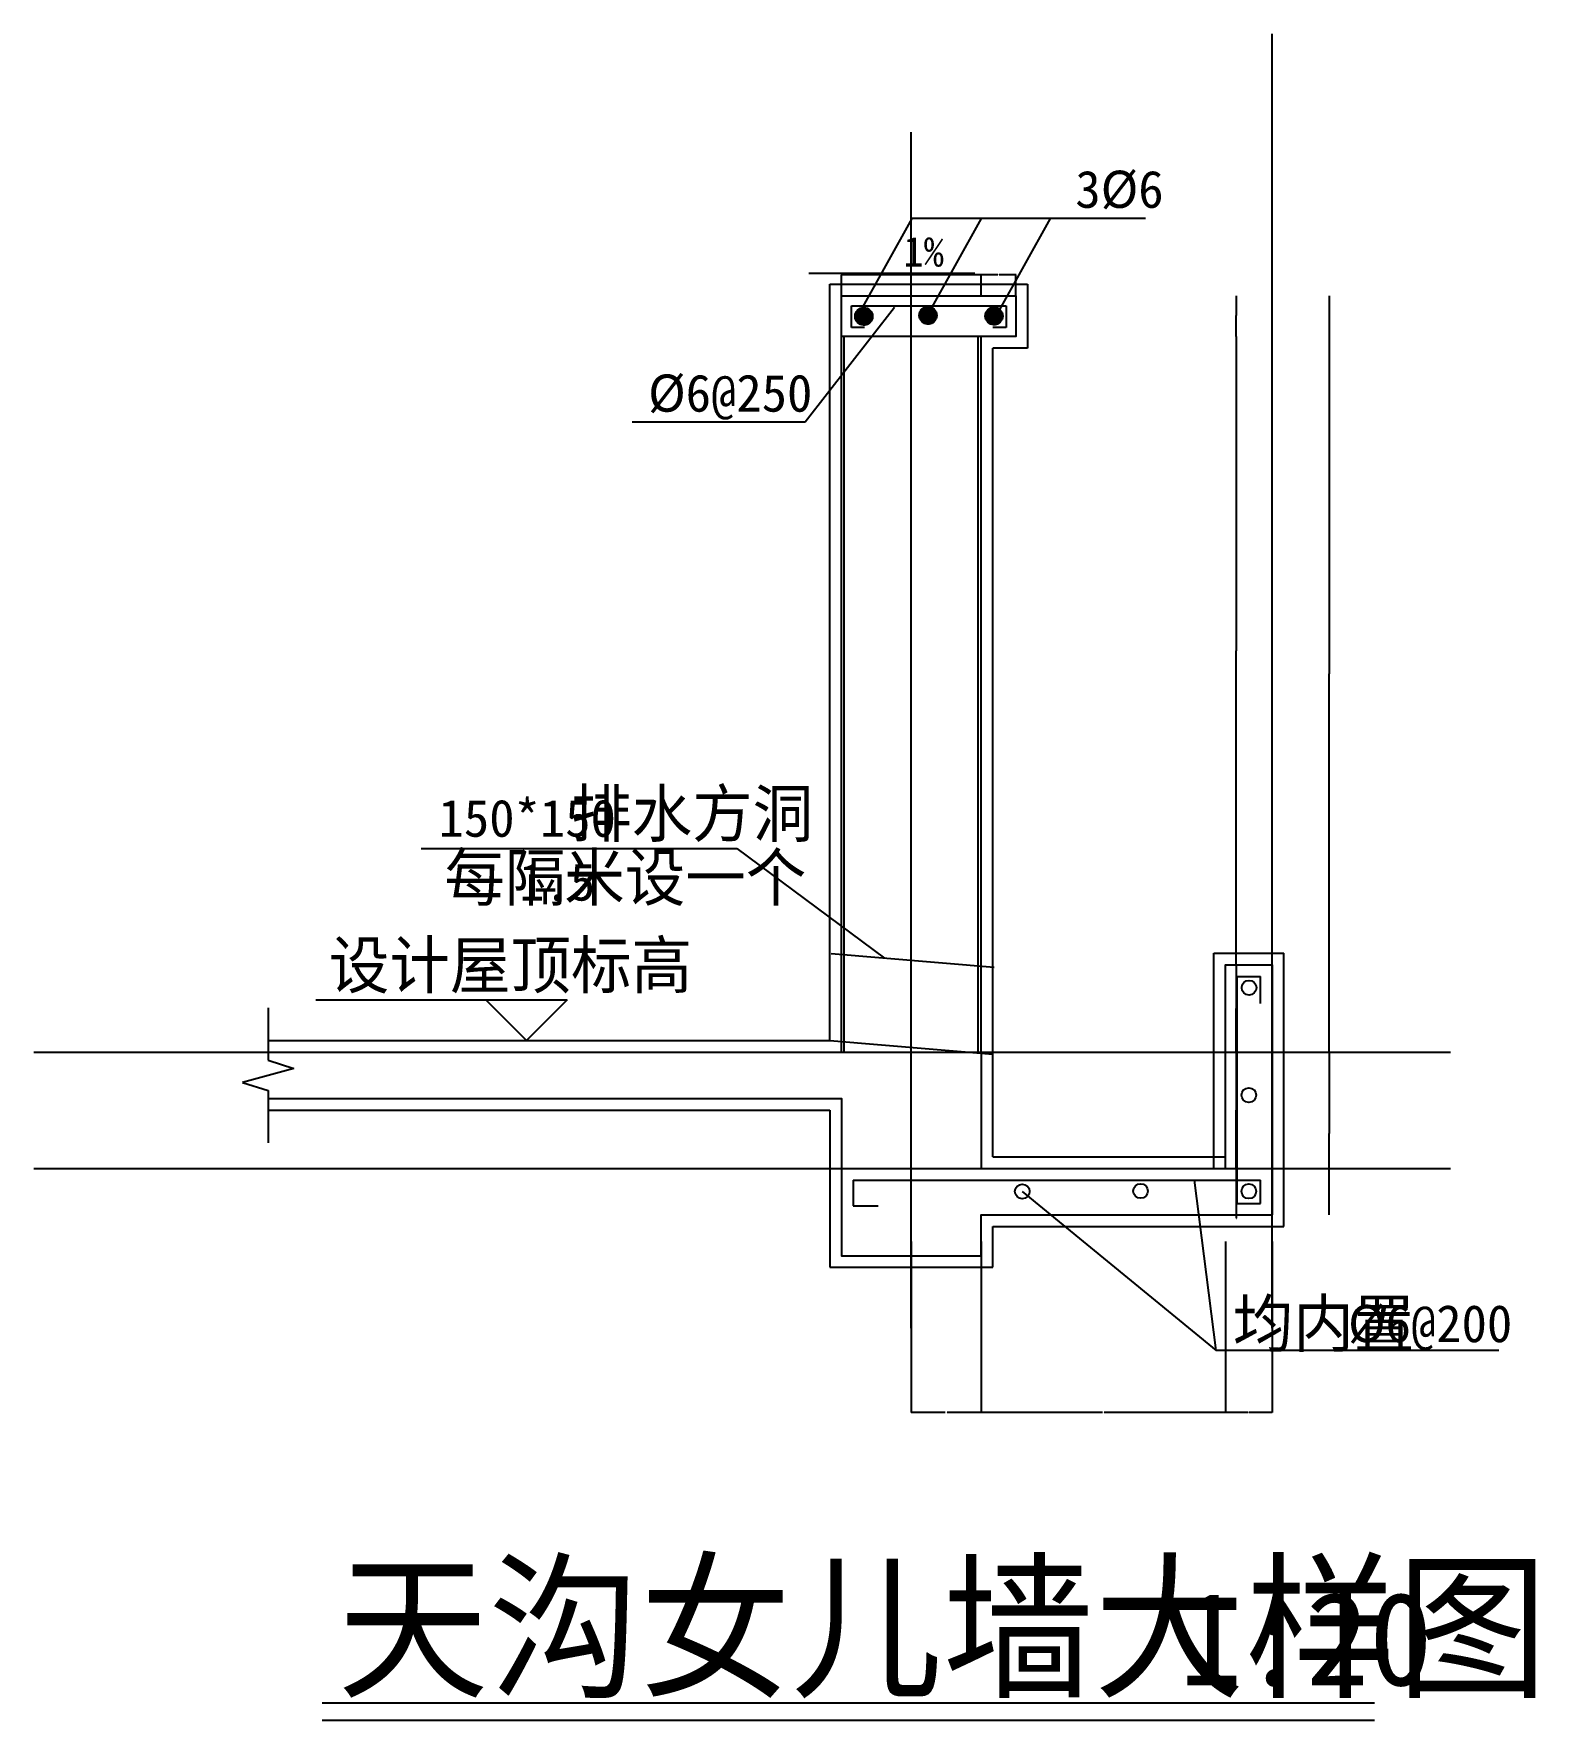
# Model space of a CAD drawing. Header units: metres. Extents: x 9592 to 12172, y 676 to 3575.
import ezdxf

# ---------------------------------------------------------------- set-up
doc = ezdxf.new("R2010")
doc.units = ezdxf.units.M
for name, color, linetype in [('OTHER', 7, 'Continuous'), ('PUB_DIM', 3, 'Continuous'), ('PUB_TEXT', 7, 'Continuous'), ('PUB_WALL', 255, 'Continuous'), ('S_AXIS', 3, 'Continuous'), ('S_DOTE', 1, 'Continuous'), ('S_FLOOR', 2, 'Continuous'), ('S_WALL', 255, 'Continuous')]:
    doc.layers.add(name, color=color, linetype=linetype)
doc.dimstyles.get("Standard").update_dxf_attribs({"dimtxt": 2.5, "dimasz": 2.5, "dimexe": 1.25, "dimexo": 0.625, "dimtad": 1, "dimcen": 2.5, "dimazin": 3, "dimtfac": 1, "dimtmove": 0, "dimatfit": 3})

# ---------------------------------------------------------------- blocks, each defined once
blk = doc.blocks.new('A$C1A033C7C')
at = {"layer": 'PUB_DIM'}
blk.add_circle((12.59, 12.59), 12.59, dxfattribs=at)
blk = doc.blocks.new('*D1')
for p, q in [((11640, 1498.94), (11640, 1205.14)), ((11720, 1498.94), (11720, 1205.14)), ((11679, 1205.14), (11639.75, 1205.14)), ((11720.25, 1205.14), (11681, 1205.14))]:
    blk.add_line(p, q)
at = {"layer": 'Defpoints'}
for p in [(11640, 1498.94), (11720, 1498.94), (11720, 1205.14)]:
    blk.add_point(p, dxfattribs=at)
at = {"layer": 'S_AXIS', "insert": (11680, 1205.14), "char_height": 1, "attachment_point": 5}
blk.add_mtext('70', dxfattribs=at)
blk = doc.blocks.new('*D2')
for p, q in [((11100, 1498.94), (11100, 1205.14)), ((11220, 1498.94), (11220, 1205.14)), ((11158.5, 1205.14), (11099.75, 1205.14)), ((11220.25, 1205.14), (11161.5, 1205.14))]:
    blk.add_line(p, q)
at = {"layer": 'Defpoints'}
for p in [(11100, 1498.94), (11220, 1498.94), (11220, 1205.14)]:
    blk.add_point(p, dxfattribs=at)
at = {"layer": 'S_AXIS', "insert": (11160, 1205.14), "char_height": 1, "attachment_point": 5}
blk.add_mtext('120', dxfattribs=at)
blk = doc.blocks.new('*D3')
for p, q in [((11220, 1498.94), (11220, 1205.14)), ((11640, 1498.94), (11640, 1205.14)), ((11428.5, 1205.14), (11219.75, 1205.14)), ((11640.25, 1205.14), (11431.5, 1205.14))]:
    blk.add_line(p, q)
at = {"layer": 'Defpoints'}
for p in [(11220, 1498.94), (11640, 1498.94), (11640, 1205.14)]:
    blk.add_point(p, dxfattribs=at)
at = {"layer": 'S_AXIS', "insert": (11430, 1205.14), "char_height": 1, "attachment_point": 5}
blk.add_mtext('430', dxfattribs=at)
blk = doc.blocks.new('*D4')
for p, q in [((11658.27, 1624.69), (11658.27, 1539.32)), ((11658.02, 1539.32), (11657.77, 1539.32)), ((11658.27, 1544.69), (11658.27, 1539.32)), ((11658.27, 1539.32), (11658.27, 1539.32)), ((11658.52, 1539.32), (11658.77, 1539.32))]:
    blk.add_line(p, q)
at = {"layer": 'Defpoints'}
for p in [(11658.27, 1624.69), (11658.27, 1544.69), (11658.27, 1539.32)]:
    blk.add_point(p, dxfattribs=at)
at = {"layer": 'PUB_DIM', "insert": (11658.27, 1540.445), "char_height": 1, "attachment_point": 5}
blk.add_mtext('0', dxfattribs=at)
blk = doc.blocks.new('*D5')
for p, q in [((11658.27, 1824.69), (11658.27, 1724.69)), ((11658.02, 1724.69), (11657.77, 1724.69)), ((11658.27, 1624.69), (11658.27, 1724.69)), ((11658.27, 1724.69), (11658.27, 1724.69)), ((11658.52, 1724.69), (11658.77, 1724.69))]:
    blk.add_line(p, q)
at = {"layer": 'Defpoints'}
for p in [(11658.27, 1824.69), (11658.27, 1724.69), (11658.27, 1624.69)]:
    blk.add_point(p, dxfattribs=at)
at = {"layer": 'PUB_DIM', "insert": (11658.27, 1725.815), "char_height": 1, "attachment_point": 5}
blk.add_mtext('0', dxfattribs=at)
blk = doc.blocks.new('*D6')
for p, q in [((11658.27, 1974.69), (11658.27, 1899.69)), ((11658.02, 1899.69), (11657.77, 1899.69)), ((11658.27, 1824.69), (11658.27, 1899.69)), ((11658.27, 1899.69), (11658.27, 1899.69)), ((11658.52, 1899.69), (11658.77, 1899.69))]:
    blk.add_line(p, q)
at = {"layer": 'Defpoints'}
for p in [(11658.27, 1974.69), (11658.27, 1899.69), (11658.27, 1824.69)]:
    blk.add_point(p, dxfattribs=at)
at = {"layer": 'PUB_DIM', "insert": (11658.27, 1900.815), "char_height": 1, "attachment_point": 5}
blk.add_mtext('0', dxfattribs=at)
blk = doc.blocks.new('*D7')
for p, q in [((11658.27, 3054.69), (11658.27, 2514.69)), ((11658.02, 2514.69), (11657.77, 2514.69)), ((11658.27, 1974.69), (11658.27, 2514.69)), ((11658.27, 2514.69), (11658.27, 2514.69)), ((11658.52, 2514.69), (11658.77, 2514.69))]:
    blk.add_line(p, q)
at = {"layer": 'Defpoints'}
for p in [(11658.27, 3054.69), (11658.27, 2514.69), (11658.27, 1974.69)]:
    blk.add_point(p, dxfattribs=at)
at = {"layer": 'PUB_DIM', "insert": (11658.27, 2515.815), "char_height": 1, "attachment_point": 5}
blk.add_mtext('0', dxfattribs=at)
blk = doc.blocks.new('*D8')
for p, q in [((11658.27, 3124.69), (11658.27, 3091.07)), ((11658.02, 3091.07), (11657.77, 3091.07)), ((11658.27, 3054.69), (11658.27, 3091.07)), ((11658.27, 3091.07), (11658.27, 3091.07)), ((11658.52, 3091.07), (11658.77, 3091.07))]:
    blk.add_line(p, q)
at = {"layer": 'Defpoints'}
for p in [(11658.27, 3124.69), (11658.27, 3091.07), (11658.27, 3054.69)]:
    blk.add_point(p, dxfattribs=at)
at = {"layer": 'PUB_DIM', "insert": (11658.27, 3092.195), "char_height": 1, "attachment_point": 5}
blk.add_mtext('0', dxfattribs=at)
blk = doc.blocks.new('*D9')
for p, q in [((11249, 3161.09), (11219.75, 3161.09)), ((11220, 3124.69), (11220, 3161.09)), ((11280.25, 3161.09), (11251, 3161.09)), ((11280, 3124.69), (11280, 3161.09))]:
    blk.add_line(p, q)
at = {"layer": 'Defpoints'}
for p in [(11280, 3161.09), (11220, 3124.69), (11280, 3124.69)]:
    blk.add_point(p, dxfattribs=at)
at = {"layer": 'PUB_DIM', "insert": (11250, 3161.09), "char_height": 1, "attachment_point": 5}
blk.add_mtext('60', dxfattribs=at)
blk = doc.blocks.new('*D10')
for p, q in [((11098.5, 3161.09), (10979.75, 3161.09)), ((10980, 3124.69), (10980, 3161.09)), ((11220.25, 3161.09), (11101.5, 3161.09)), ((11220, 3124.69), (11220, 3161.09))]:
    blk.add_line(p, q)
at = {"layer": 'Defpoints'}
for p in [(11220, 3161.09), (10980, 3124.69), (11220, 3124.69)]:
    blk.add_point(p, dxfattribs=at)
at = {"layer": 'PUB_DIM', "insert": (11100, 3161.09), "char_height": 1, "attachment_point": 5}
blk.add_mtext('240', dxfattribs=at)
blk = doc.blocks.new('*D11')
for p, q in [((11818.27, 1824.69), (11818.27, 1684.69)), ((11818.02, 1684.69), (11817.77, 1684.69)), ((11818.27, 1544.69), (11818.27, 1684.69)), ((11818.27, 1684.69), (11818.27, 1684.69)), ((11818.52, 1684.69), (11818.77, 1684.69))]:
    blk.add_line(p, q)
at = {"layer": 'Defpoints'}
for p in [(11818.27, 1824.69), (11818.27, 1684.69), (11818.27, 1544.69)]:
    blk.add_point(p, dxfattribs=at)
at = {"layer": 'PUB_DIM', "insert": (11818.27, 1685.815), "char_height": 1, "attachment_point": 5}
blk.add_mtext('0', dxfattribs=at)
blk = doc.blocks.new('*D12')
for p, q in [((11818.27, 3124.69), (11818.27, 2474.69)), ((11818.02, 2474.69), (11817.77, 2474.69)), ((11818.27, 1824.69), (11818.27, 2474.69)), ((11818.27, 2474.69), (11818.27, 2474.69)), ((11818.52, 2474.69), (11818.77, 2474.69))]:
    blk.add_line(p, q)
at = {"layer": 'Defpoints'}
for p in [(11818.27, 3124.69), (11818.27, 2474.69), (11818.27, 1824.69)]:
    blk.add_point(p, dxfattribs=at)
at = {"layer": 'PUB_DIM', "insert": (11818.27, 2475.815), "char_height": 1, "attachment_point": 5}
blk.add_mtext('0', dxfattribs=at)

msp = doc.modelspace()

# ---------------------------------------------------------------- hatches: boundary and pattern name
h = msp.add_hatch()
h.set_pattern_fill('SOLID')
h.paths.add_polyline_path([(11003.54, 3089.59, 1), (11033.54, 3089.59, 1)])
h = msp.add_hatch()
h.set_pattern_fill('SOLID')
h.paths.add_polyline_path([(11113.77, 3091.19, 1), (11143.77, 3091.19, 1)])
h = msp.add_hatch()
h.set_pattern_fill('SOLID')
h.paths.add_polyline_path([(11227.2, 3090.12, 1), (11257.2, 3090.12, 1)])

# ---------------------------------------------------------------- linework, layer by layer
for p, q in [((10960, 1844.69), (10960, 3144.69)), ((10960, 3144.69), (11300, 3144.69)), ((11300, 3144.69), (11300, 3034.69)), ((10997.36, 3107.78), (11263.09, 3107.78)), ((10997.36, 3070.34), (10997.36, 3107.78)), ((11263.09, 3107.78), (11263.09, 3070.34)), ((11020, 3070.34), (10997.36, 3070.34)), ((11263.09, 3070.34), (11240, 3070.34)), ((11240, 1644.69), (11240, 3034.69)), ((11300, 3034.69), (11240, 3034.69)), ((10962.3, 1993.99), (11242.3, 1970.44)), ((11620, 1994.69), (11740, 1994.69)), ((11620, 1624.69), (11620, 1994.69)), ((11740, 1524.69), (11740, 1994.69)), ((11660, 1564.69), (11660, 1954.69)), ((11660, 1954.69), (11700, 1954.69)), ((11700, 1908.11), (11700, 1954.69)), ((9995.11, 1844.69), (10960, 1844.69)), ((10960, 1844.69), (11240, 1821.14)), ((9995.11, 1724.69), (10960, 1724.69)), ((10960, 1724.69), (10960, 1454.69)), ((11240, 1644.69), (11640, 1644.69)), ((11000, 1604.69), (11700, 1604.69)), ((11000, 1604.69), (11000, 1560.68)), ((11700, 1564.69), (11700, 1604.69)), ((11000, 1560.68), (11043.48, 1560.68)), ((11660, 1564.69), (11700, 1564.69)), ((11240, 1454.69), (11240, 1524.69)), ((11240, 1524.69), (11740, 1524.69)), ((10960, 1454.69), (11240, 1454.69))]:
    msp.add_line(p, q)
for centre in [(11018.54, 3089.59), (11128.77, 3091.19), (11242.2, 3090.12)]:
    msp.add_circle(centre, 15)
at = {"layer": 'OTHER'}
for p, q in [((9995.11, 1900.69), (9995.11, 1810.69)), ((9995.11, 1810.69), (10039.11, 1796.69)), ((10039.11, 1796.69), (9951.11, 1772.69)), ((9951.11, 1772.69), (9995.11, 1758.69)), ((9995.11, 1758.69), (9995.11, 1668.69))]:
    msp.add_line(p, q, dxfattribs=at)
at = {"layer": 'PUB_DIM'}
for p, q in [((11010.97, 3094.89), (11101.42, 3257.83)), ((11502.56, 3257.83), (11101.42, 3257.83)), ((11130.2, 3094.89), (11220.65, 3257.83)), ((11248.68, 3094.89), (11339.13, 3257.83)), ((11071.14, 3104.69), (10918.03, 2907.4)), ((10918.03, 2907.4), (10620.75, 2907.4)), ((10257.86, 2174.9), (10800.48, 2174.9)), ((10800.48, 2174.9), (11054.38, 1986.25)), ((10076.94, 1914.69), (10509.06, 1914.69)), ((10439.06, 1844.69), (10369.06, 1914.69)), ((10509.06, 1914.69), (10439.06, 1844.69)), ((10369.06, 1844.69), (10593.03, 1844.69)), ((11623.88, 1311.42), (11586.95, 1604.69)), ((11290.83, 1585.09), (11623.88, 1311.42)), ((12109.94, 1311.42), (11623.88, 1311.42))]:
    msp.add_line(p, q, dxfattribs=at)
msp.add_lwpolyline([(10923.9, 3163.73), (11209.35, 3163.73)], dxfattribs=at)
at = {"layer": 'PUB_TEXT'}
for points in [[(10087.58, 706.01), (11896.13, 706.01)], [(10087.58, 676.01), (11896.13, 676.01)]]:
    msp.add_lwpolyline(points, dxfattribs=at)
at = {"layer": 'PUB_WALL'}
msp.add_lwpolyline([(11280, 3124.69), (11280, 3054.69), (10980, 3054.69), (10980, 3124.69)], close=True, dxfattribs=at)
for points in [[(10985, 1824.69), (10985, 3054.69)], [(11215, 1824.69), (11215, 3054.69)], [(9995.11, 1824.69), (11220, 1824.69), (11220, 1624.69), (11640, 1624.69), (11640, 1974.69), (11720, 1974.69), (11720, 1544.69)], [(9995.11, 1744.69), (10980, 1744.69), (10980, 1474.69), (11220, 1474.69), (11220, 1544.69), (11720, 1544.69)]]:
    msp.add_lwpolyline(points, dxfattribs=at)
at = {"layer": 'S_DOTE'}
for p, q in [((11720, 1349.96), (11720, 3575.4)), ((11100, 1349.96), (11100, 3406.26)), ((9592.21, 1824.69), (12026.9, 1824.69)), ((9592.21, 1624.69), (12026.9, 1624.69))]:
    msp.add_line(p, q, dxfattribs=at)
at = {"layer": 'S_FLOOR'}
for p, q in [((10980, 3124.69), (11280, 3124.69)), ((10980, 3054.69), (10980, 3124.69)), ((11280, 3124.69), (11280, 3054.69)), ((11280, 3054.69), (10980, 3054.69)), ((11640, 1974.69), (11720, 1974.69)), ((11640, 1624.69), (11640, 1974.69)), ((11720, 1624.69), (11720, 1974.69)), ((9995.11, 1824.69), (11220, 1824.69)), ((11220, 1824.69), (11220, 1624.69)), ((9995.11, 1744.69), (10980, 1744.69)), ((10980, 1744.69), (10980, 1474.69)), ((11220, 1624.69), (11640, 1624.69)), ((11220, 1544.69), (11720, 1544.69)), ((11220, 1474.69), (11220, 1544.69)), ((10980, 1474.69), (11220, 1474.69))]:
    msp.add_line(p, q, dxfattribs=at)
at = {"layer": 'S_WALL'}
for p, q in [((10980, 1824.69), (10980, 3054.69)), ((11220, 1824.69), (11220, 3054.69))]:
    msp.add_line(p, q, dxfattribs=at)

# ---------------------------------------------------------------- block references
at = {"layer": 'PUB_DIM'}
for p in [(11667.94, 1922.77), (11667.55, 1738.13), (11278.24, 1572.5), (11481.47, 1573.29), (11667.55, 1572.81)]:
    msp.add_blockref('A$C1A033C7C', p, dxfattribs=at)

# ---------------------------------------------------------------- texts
msp.add_text('设计屋顶标高', height=80, dxfattribs=at).set_placement((10099.37, 1934.4))
at = {"layer": 'PUB_TEXT'}
for s, height, p in [('3%%c6', 64, (11382.01, 3276.08)), ('1%', 51.2, (11086.61, 3175.14)), ('%%c6@250', 64, (10647.82, 2925.65)), ('150*150', 64, (10287.82, 2194.86)), ('排水方洞', 80, (10515.59, 2194.86)), ('每隔', 80, (10297.81, 2085.07)), ('米设一个', 80, (10503.78, 2085.07)), ('1.5', 64, (10426.46, 2085.07)), ('均内置', 80, (11652.59, 1318.16)), ('%%c6@200', 64, (11850.52, 1326.02)), ('天沟女儿墙大样图', 200, (10113.89, 736.01)), ('1:20', 160, (11560.52, 736.01))]:
    msp.add_text(s, height=height, dxfattribs=at).set_placement(p)

# ---------------------------------------------------------------- dimensions: what is measured, and where the dimension line sits
at = {"layer": 'PUB_DIM'}
for base, p1, p2, picture, middle in [((11220, 3161.09), (11220, 3124.69), (10980, 3124.69), '*D10', (11100, 3161.09)), ((11280, 3161.09), (11280, 3124.69), (11220, 3124.69), '*D9', (11250, 3161.09)), ((11658.27, 3091.07), (11658.27, 3054.69), (11658.27, 3124.69), '*D8', (11658.27, 3092.195)), ((11818.27, 2474.69), (11818.27, 1824.69), (11818.27, 3124.69), '*D12', (11818.27, 2475.815)), ((11658.27, 2514.69), (11658.27, 1974.69), (11658.27, 3054.69), '*D7', (11658.27, 2515.815)), ((11658.27, 1899.69), (11658.27, 1824.69), (11658.27, 1974.69), '*D6', (11658.27, 1900.815)), ((11658.27, 1724.69), (11658.27, 1624.69), (11658.27, 1824.69), '*D5', (11658.27, 1725.815)), ((11818.27, 1684.69), (11818.27, 1544.69), (11818.27, 1824.69), '*D11', (11818.27, 1685.815)), ((11658.27, 1539.32), (11658.27, 1544.69), (11658.27, 1624.69), '*D4', (11658.27, 1540.445))]:
    dim = msp.add_linear_dim(base=base, p1=p1, p2=p2, dimstyle='Standard', dxfattribs=at)
    dim.commit()
    dim.dimension.update_dxf_attribs({"geometry": picture, "text_midpoint": middle})
at = {"layer": 'S_AXIS'}
dim = msp.add_linear_dim(base=(11220, 1205.14), p1=(11220, 1498.94), p2=(11100, 1498.94), dimstyle='Standard', dxfattribs=at)
dim.commit()
dim.dimension.update_dxf_attribs({"geometry": '*D2', "text_midpoint": (11160, 1205.14)})
for base, p1, p2, text, picture, middle in [((11640, 1205.14), (11640, 1498.94), (11220, 1498.94), '430', '*D3', (11430, 1205.14)), ((11720, 1205.14), (11720, 1498.94), (11640, 1498.94), '70', '*D1', (11680, 1205.14))]:
    dim = msp.add_linear_dim(base=base, p1=p1, p2=p2, text=text, dimstyle='Standard', dxfattribs=at)
    dim.commit()
    dim.dimension.update_dxf_attribs({"geometry": picture, "text_midpoint": middle})

doc.saveas('drawing.dxf')
